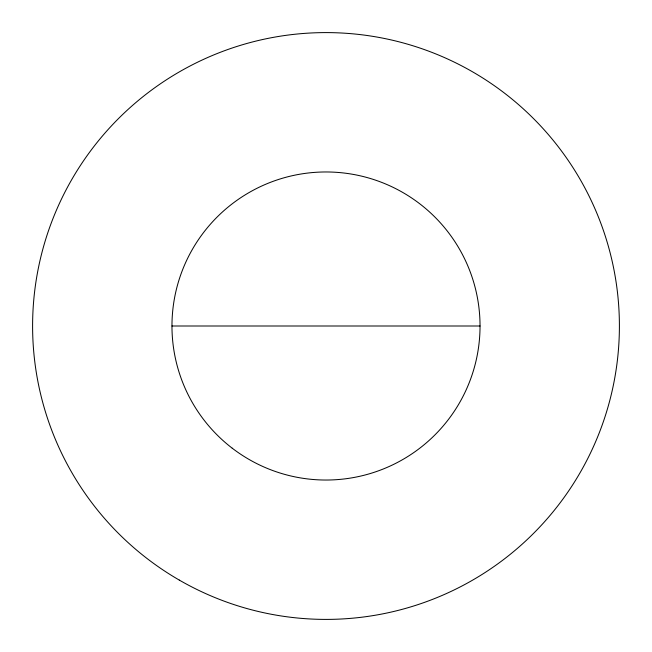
<?xml version="1.0" encoding="UTF-8"?>
<svg xmlns="http://www.w3.org/2000/svg" width="652" height="652" viewBox="0 0 652 652"><rect width="100%" height="100%" fill="white"/><g stroke="black" fill="none" stroke-linecap="round" stroke-linejoin="round"><path stroke-width="0.98" d="M171.965 326L480.035 326M232.226 448.201A154.035 154.035 0 0 0 478.715 346.106A154.035 154.035 0 0 0 267.051 183.693A154.035 154.035 0 0 0 232.226 448.201M179.3 580.093A293.4 293.4 0 0 0 619.4 326A293.4 293.4 0 0 0 179.3 71.907A293.4 293.4 0 0 0 179.3 580.093"/></g></svg>
